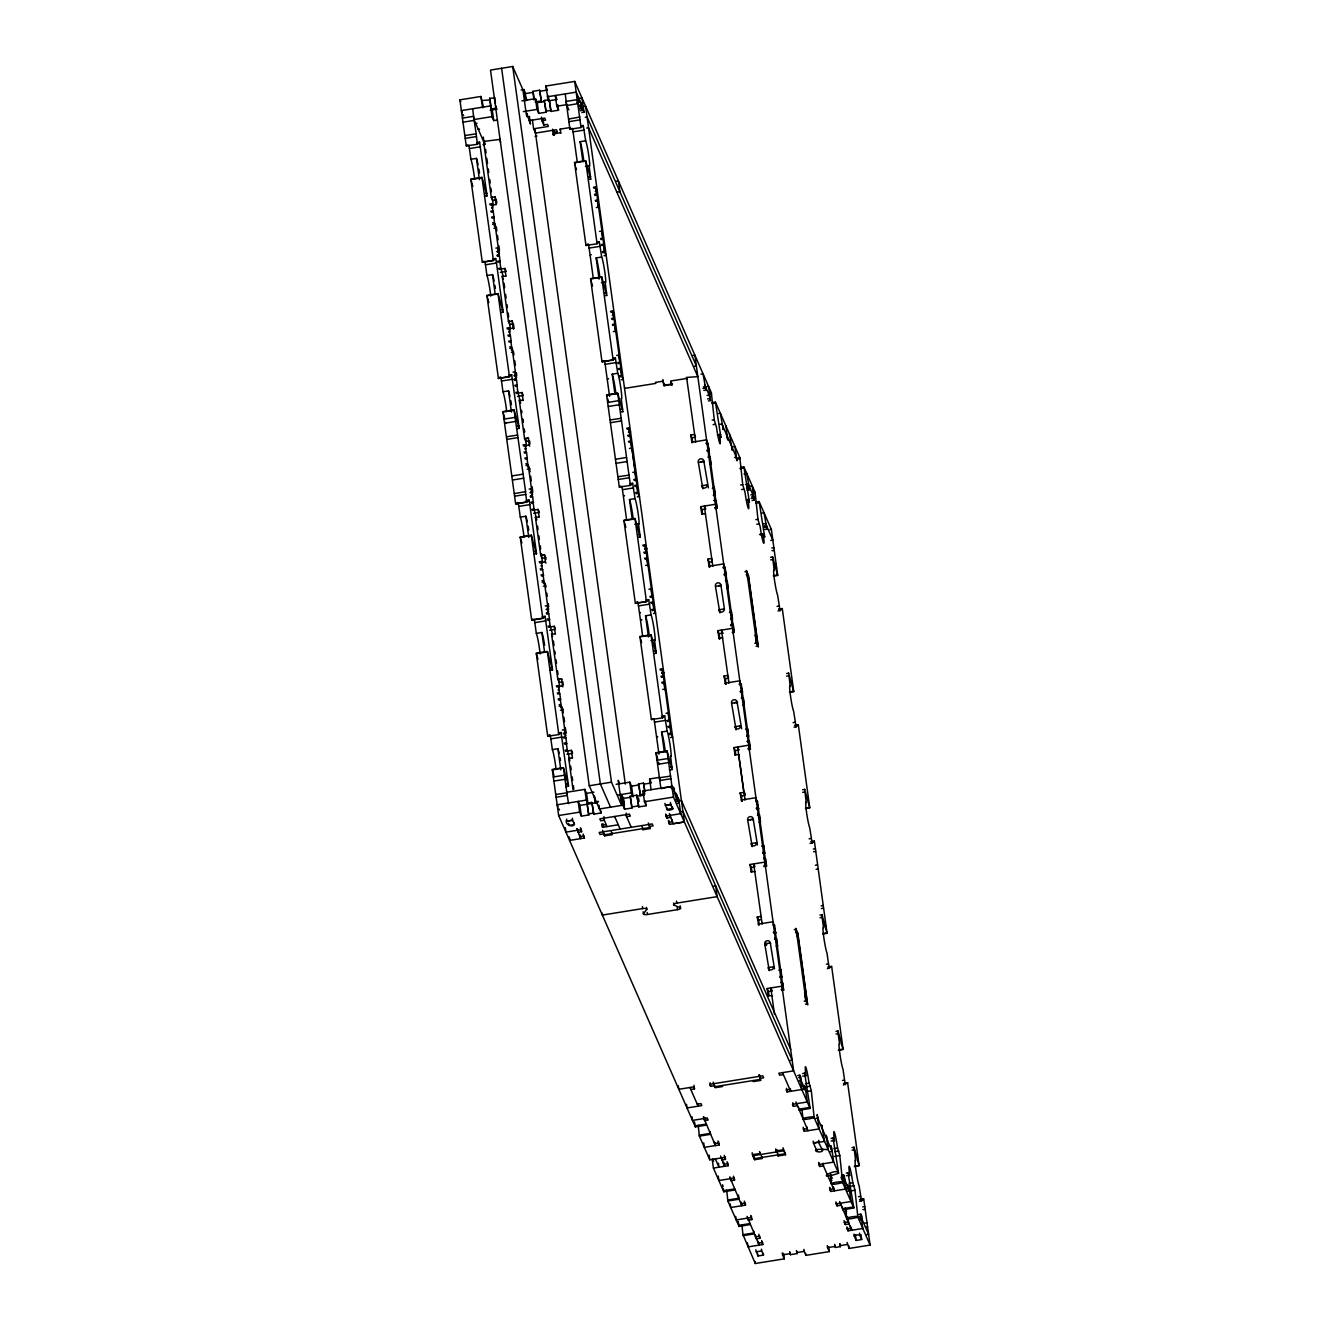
<?xml version="1.0" encoding="UTF-8"?>
<svg xmlns="http://www.w3.org/2000/svg" width="1330" height="1330" viewBox="0 0 1330 1330"><rect width="100%" height="100%" fill="white"/><g stroke="black" fill="none" stroke-linecap="round" stroke-linejoin="round"><path stroke-width="1.5" d="M525.483 491.95L526.746 501.975L515.624 503.754L502.923 411.602L514.028 409.823L525.583 491.551M556.123 797.235L567.228 795.456L563.405 767.659L552.283 769.455L558.65 815.523L695.324 1126.876L706.43 1125.097L706.28 1124.099L695.158 1125.812L694.509 1121.872M630.403 485.267L617.685 393.115L606.58 394.894L619.298 487.046L630.503 485.4L632.631 483.322L635.042 498.634A13.167 0.998 80.9 0 1 638.3 514.644A13.167 0.998 80.9 0 1 638.5 523.688L640.162 537.12M670.902 778.748L659.796 780.527L655.956 752.73L667.062 750.951L673.446 797.086L810.12 1108.455L799.014 1110.234L798.532 1107.192M487.013 295.742L498.118 293.947L503.172 312.234L496.157 260.53L495.674 258.535L492.865 258.885M617.818 393.481L622.872 411.751L621.21 398.318A13.167 0.998 80.9 0 0 621.01 389.291A13.167 0.998 80.9 0 0 617.752 373.281L615.374 358.069L612.565 358.418M805.481 808.175L809.671 807.609L804.667 789.288L806.279 802.738A13.167 0.998 80.9 0 0 806.462 811.782A13.167 0.998 80.9 0 0 809.721 827.792L812.131 843.087L810.053 843.42M838.598 1173.276C836.869 1166.925 811.815 1182.171 838.598 1173.276L814.176 1117.699L811.267 1090.4L809.072 1083.152A13.167 0.998 80.9 0 0 805.814 1067.159A13.167 0.998 80.9 0 0 806.013 1076.186L804.633 1073.077L810.12 1108.389M838.449 1172.279L833.062 1137.981L834.509 1141.074A13.167 0.998 80.9 0 1 834.309 1132.046A13.167 0.998 80.9 0 1 837.568 1148.056L839.762 1155.288L842.671 1182.586L853.827 1208.006L842.721 1209.785L842.239 1206.742M827.609 1140.924L826.246 1135.354L828.224 1149.669C802.256 1147.374 824.55 1156.651 822.389 1148.538M856.121 1240.341L854.242 1235.919L856.703 1234.872L859.695 1235.055L861.69 1239.51L856.237 1240.458L855.389 1234.972M548.459 100.864L545.699 86.068L574.71 81.413L577.203 99.634L566.098 101.413L569.922 129.209L581.144 127.564L583.271 125.486L585.682 140.797A13.167 0.998 80.9 0 1 588.941 156.807A13.167 0.998 80.9 0 1 589.14 165.851L590.803 179.284L585.749 161.046L574.626 162.792M859.579 1199.66L863.735 1198.995L870.103 1245.063L849.105 1248.438L847.094 1242.436M536.522 553.762L529.49 502.125L528.974 500.03L526.198 500.479M656.222 653.296L654.543 639.93A13.167 0.998 80.9 0 0 654.343 630.886A13.167 0.998 80.9 0 0 651.085 614.876L648.757 599.813L645.898 600.013M793.644 691.401L788.624 673.063L790.236 686.496A13.167 0.998 80.9 0 0 790.436 695.54A13.167 0.998 80.9 0 0 793.694 711.55L796.105 726.862L794.027 727.194M853.976 1147.142L855.639 1160.575A13.167 0.998 80.9 0 0 855.838 1169.619A13.167 0.998 80.9 0 0 859.097 1185.629L861.508 1200.924L859.429 1201.273M517.653 435.06L506.547 436.772M822.921 933.976L827.077 933.311L814.376 841.159L810.801 841.591M574.211 822.505C575.69 828.823 563.371 825.448 566.78 819.13M465.101 135.51L476.19 133.815L473.53 116.342L462.424 118.121L466.265 145.918L477.47 144.272L479.598 142.194L487.079 195.992L482.075 177.688M476.14 133.898L477.37 144.139M568.675 119.035L579.88 117.007M514.377 493.58L525.55 491.651M621.326 418.268L610.27 419.931M629.157 475.076L618.118 476.738M567.029 792.813L555.99 794.476M659.68 777.668L670.702 776.105M815.606 851.383L813.495 851.749M823.453 908.141L821.342 908.556M864.899 1209.402L862.871 1209.585M764.683 536.938L759.147 501.643L771.35 529.39L777.718 575.474L773.545 576.139M772.531 556.821L774.193 570.254A13.167 0.998 80.9 0 0 774.393 579.298A13.167 0.998 80.9 0 0 777.651 595.308L780.062 610.62L777.984 610.952M567.062 821.009L572.415 820.095L574.494 824.517L568.941 825.415L568.658 823.403M774.01 550.437L771.965 550.72M680.162 905.813L680.428 907.825A3.757 1.047 -7.9 0 1 677.452 909.67L647.511 914.475A3.757 1.047 -7.9 0 1 643.404 913.76L646.762 909.371L646.496 907.359M466.365 146.051L467.562 144.887M570.021 129.343L571.085 128.312M483.472 261.262L482.408 262.293L493.513 260.497L495.674 258.535M586.064 245.585L587.661 244.022M590.653 278.968L601.775 277.238L606.829 295.526L605.167 282.093A13.167 0.998 80.9 0 0 604.967 273.049A13.167 0.998 80.9 0 0 601.709 257.039L599.298 241.728L597.17 243.789L585.965 245.451L574.51 162.426L585.616 160.647L597.07 243.656M499.897 377.105L498.434 378.518L486.88 295.376L497.985 293.581L509.44 376.606L498.334 378.385L509.54 376.739L511.668 374.678L519.199 428.46L514.161 410.222L503.039 411.968M603.172 360.779L602.108 361.81L613.213 360.031L615.374 358.069M516.672 502.989L515.741 503.887L526.846 502.108L528.974 500.03M619.398 487.179L620.462 486.148M532.831 619.098L531.767 620.129L542.889 618.334L545.051 616.372L552.565 670.004L547.478 651.767M637.037 601.858L635.441 603.421L646.546 601.625L648.674 599.564M558.816 734.443L547.362 651.434L536.256 653.213L547.711 736.221L549.406 734.808M552.415 769.804L563.521 768.025L568.592 786.246L561.044 732.514L558.916 734.576L547.711 736.221M651.484 719.646L652.398 718.749M662.473 717.735L651.035 634.709L639.913 636.505L651.368 719.513L662.589 717.868L664.717 715.806L667.128 731.118A13.167 0.998 80.9 0 1 670.387 747.128A13.167 0.998 80.9 0 1 670.586 756.155L672.149 769.555L667.178 751.284M780.062 610.62L782.19 608.558L778.715 609.107M796.105 726.862L798.233 724.784L794.758 725.349M812.131 843.087L814.259 841.026M827.36 968.789L831.566 966.395L828.091 966.943M843.386 1085.031L847.592 1082.62L859.163 1165.778L854.292 1166.56M861.508 1200.924L863.636 1198.862L860.161 1199.427M606.929 826.595L603.521 818.266M569.09 836.886L570.271 840.294M529.39 116.358L530.454 124.072L526.746 113.183L527.245 116.774L526.364 114.779L522.906 89.725L512.715 66.5L490.504 70.074L589.24 785.747L601.177 812.946L593.779 814.143L591.867 802.406L586.863 803.204L588.791 814.941L581.376 816.138L579.631 812.148L578.151 801.408L579.897 805.398L581.376 816.138M462.424 118.121L459.897 99.85L480.895 96.475L483.555 107.165M521.161 90.008L524.087 89.542L526.763 100.232M497.437 120.033L493.729 120.614L491.984 116.641L489.606 98.27L494.81 97.971M534.012 100.066L532.815 91.338L539.598 90.241L541.51 101.978L539.598 90.241M482.64 100.465L490.138 99.933M525.832 93.516L533.247 92.335L533.995 97.705M540.03 91.238L547.445 90.058M521.859 100.864L535.508 98.686L537.254 102.659L538.733 113.399L546.131 112.202L544.901 103.258M547.179 96.807L576.189 92.152M496.971 109.127L496.073 108.212L491.086 109.01L491.518 110.008L490.138 110.224M535.142 101.928L541.077 100.98M546.131 112.202L544.219 100.481L549.207 99.684L551.135 111.404L558.534 110.224L557.802 104.854M462.291 112.651L461.377 110.573L490.504 105.901L492.25 109.891L495.957 109.293M537.254 102.659L544.751 101.462L544.219 100.481M549.656 100.664L557.054 99.484M576.804 96.957L578.201 96.741L579.564 102.31L576.788 102.743M579.88 98.287L581.991 98.004M576.605 100.648L578.7 100.315M472.749 109.376L473.979 119.534L491.984 116.641M523.338 111.604L536.988 109.409L538.733 113.399M556.622 98.487L555.308 95.494L556.788 106.234L566.563 104.671L568.874 109.958M463.189 122.161L474.295 120.382M566.846 105.452L577.952 103.674M578.982 105.303L581.759 104.871L582.257 108.445L579.481 108.894M545.699 111.221L550.703 110.407L551.135 111.404M475.641 123.491L477.021 123.274M579.298 106.782L581.393 106.45L582.257 108.445M580.479 107.015L582.573 106.683L583.937 112.252L581.858 112.585M583.521 106.583L585.632 106.3M581.609 109.043L583.471 108.744L576.156 92.086M580.279 110.706L583.055 110.274M528.941 120.648L544.768 118.121L545.649 120.099L541.942 120.697L541.443 117.123M478.185 129.293L479.581 129.077M585.267 117.339L587.112 117.04L696.355 365.916L694.509 366.216M541.942 120.697L543.837 125.02L547.528 124.422L548.409 126.417L533.596 128.794L532.366 119.833M465.217 138.37L476.323 136.591M568.891 121.662L579.996 119.883L577.203 99.634M476.822 142.643L479.598 142.194M499.881 139.417L483.588 141.429L491.319 197.488L492.632 200.481L496.339 199.882L496.772 203.025M560.861 133.283L560.13 129.143L570.154 127.53M580.495 125.934L583.271 125.486M483.039 144.721L484.901 144.421M535.076 136.358L537.004 136.059M586.746 128.062L588.592 127.78L697.834 376.656L686.297 377.437L686.978 379M499.631 138.852L500.595 142.36M552.565 129.209L553.214 133.914L560.612 132.717M552.648 134.613L554.494 134.313L554.211 132.302M474.627 179.151A13.167 0.998 80.9 0 0 470.903 159.301L469.424 148.561L480.529 146.782M577.104 160.93L573.08 131.853L584.202 130.074M470.903 159.301L476.456 158.403A13.167 0.998 80.9 0 1 478.085 164.737M582.773 160.963L580.129 141.695L585.682 140.797M470.953 179.434L482.092 177.788M585.433 166.45L589.14 165.851M484.868 193.631L486.946 193.299M588.525 176.923L590.62 176.591M588.592 179.5L590.67 179.168M484.918 196.208L487.013 195.876M491.319 197.488L495.026 196.906L495.442 197.838M615.89 181.362L618.4 180.963L619.88 191.703L617.369 192.102M489.789 203.989L491.867 203.656L492.798 205.768M593.463 187.281L595.541 186.948L597.32 190.988L595.208 191.271M490.221 204.986L496.256 204.621M593.928 188.345L596.006 187.996L604.884 252.417L602.806 252.75M491.535 207.979L492.931 207.746M490.77 211.154L492.865 210.805L493.297 211.803L494.128 217.771L492.034 218.103M594.444 194.429L596.522 194.097L596.971 195.094L594.876 195.427M491.219 212.135L493.297 211.803M491.601 217.106L493.679 216.773L494.128 217.771M595.258 200.398L597.353 200.065L597.785 201.063L595.707 201.395M492.582 224.271L494.677 223.939L495.442 225.668M596.256 207.563L598.334 207.231L598.766 208.212M493.995 228.311L496.423 227.912L496.838 230.888M495.874 248.128L497.969 247.796L499.382 251.021M599.547 231.42L601.625 231.088L602.058 232.068M497.62 252.101L499.365 251.819M496.871 255.277L498.95 254.944L499.382 255.942L500.213 261.91L498.135 262.243M600.528 238.569L602.623 238.236L603.055 239.234L600.977 239.566M497.304 256.274L499.382 255.942M596.522 242.176L599.298 241.728M601.36 244.537L603.438 244.205L603.87 245.202L601.792 245.535M497.686 261.245L499.781 260.913L500.213 261.91M490.753 296.158A13.167 0.998 80.9 0 0 486.946 275.526L485.45 264.803L496.572 263.007M593.13 277.155L589.124 248.095L600.229 246.299M498.683 268.394L500.762 268.062L503.023 275.776M602.34 251.686L604.418 251.353L606.197 255.393L604.086 255.676M499.116 269.392L504.901 268.461L506.048 271.087M591.235 254.612L590.321 255.36M500.429 272.384L505.982 271.486M486.946 275.526L492.499 274.645A13.167 0.998 80.9 0 1 494.128 280.979M599.082 279.117L596.156 257.937L601.709 257.039M514.062 328.41L513.447 323.938L509.756 324.537L508.442 321.544L502.191 276.224L506.132 276.191M601.459 282.675L605.167 282.093M500.895 309.857L502.989 309.524M604.568 293.149L606.646 292.816M500.961 312.45L503.073 312.184M604.618 295.742L606.713 295.41M508.442 321.544L512.15 320.946L512.715 322.259M506.913 328.045L508.991 327.712L510.088 330.189M610.57 311.336L612.648 311.004L614.427 315.044L612.315 315.31M507.345 329.042L513.131 328.111L513.613 329.225M611.035 312.384L613.113 312.051L622.008 376.457L619.93 376.806M508.659 332.018L510.038 331.802M507.894 335.193L509.972 334.861L510.421 335.858L511.235 341.827L509.157 342.159M611.567 318.485L613.645 318.153L614.078 319.15L612 319.483M508.326 336.191L510.421 335.858M508.708 341.162L510.803 340.829L511.235 341.827M612.382 324.454L614.46 324.121L614.909 325.119L612.814 325.451M509.706 348.31L511.784 347.978L512.715 350.106M613.363 331.602L615.457 331.27L615.89 332.267M511.452 352.3L513.53 351.968L513.945 354.944M616.655 355.459L618.749 355.127L619.182 356.124M512.998 372.167L515.076 371.835L516.738 375.625L514.743 376.157M508.891 375.127L511.668 374.678M609.572 396.307L605.167 364.32L616.272 362.541M506.713 411.635A13.167 0.998 80.9 0 0 502.973 391.768L501.493 381.028L512.599 379.25M513.979 379.333L516.073 379L516.505 379.998L517.32 385.949L515.242 386.282M617.652 362.625L619.73 362.292L620.162 363.29L618.084 363.622M514.427 380.33L516.505 379.998M692.797 355.509L694.875 355.176L793.628 1070.85L778.815 1073.227L779.679 1075.222L783.387 1074.623M618.467 368.593L620.561 368.244L620.994 369.241L618.915 369.574M514.81 385.301L516.888 384.952L517.32 385.949M502.973 391.768L508.526 390.87A13.167 0.998 80.9 0 1 509.988 396.39M614.859 393.431L612.199 374.162L617.752 373.281M619.464 375.742L621.542 375.409L623.321 379.449L621.21 379.732M515.791 392.45L517.869 392.117L520.529 402.658M516.223 393.447L522.008 392.516L523.322 395.509L517.536 396.44M608.575 378.618L607.444 379.399M529.091 440.912L525.849 441.427L524.535 438.435L519.299 400.264L523.338 400.413M700.993 374.179L703.071 373.846L705.914 390.156L703.836 390.488M671.417 385.151L670.686 381.012L686.729 378.435M672.415 383.938L664.584 385.185L662.839 381.211L655.441 382.392L655.873 383.389L625.017 388.343L624.568 387.346M662.905 379.516L663.77 385.783L671.185 384.586M606.713 395.259L617.835 393.547M703.337 386.914L705.432 386.565L705.914 390.156M503.954 419.15L515.076 417.371M607.627 402.441L618.733 400.663M706.446 386.631L708.541 386.299L710.503 400.596L708.425 400.945M702.971 388.493L705.05 388.161M504.718 423.189L515.824 421.411M608.375 406.481L619.497 404.702M709.306 393.115L711.384 392.782L714.293 420.081L716.488 427.312A13.167 0.998 80.9 0 0 719.746 443.322A13.167 0.998 80.9 0 0 719.547 434.278L720.927 437.387L715.457 402.159L739.862 457.67L742.772 484.968L744.983 492.2A13.167 0.998 80.9 0 0 748.225 508.21A13.167 0.998 80.9 0 0 748.042 499.166L749.422 502.275L743.936 466.98L755.091 492.333L758 519.631L760.195 526.863A13.167 0.998 80.9 0 0 763.453 542.873A13.167 0.998 80.9 0 0 763.254 533.829L759.546 534.427M709.422 394.096L711.5 393.763M707.061 395.376L709.139 395.027L710.503 400.596M516.938 426.099L519.016 425.766M620.611 409.391L622.689 409.058M517.004 428.692L519.082 428.343M620.661 411.984L622.789 411.718M707.56 398.95L709.638 398.618M711.966 402.574L715.457 402.092M712.132 403.638L715.606 403.09M610.42 422.691L621.526 420.912M506.747 439.399L517.869 437.62M524.535 438.435L528.243 437.853L528.658 438.784M523.039 444.935L525.117 444.602L526.048 446.714M626.696 428.227L628.791 427.894L630.586 431.934L628.442 432.2M718.516 413.547L720.378 413.248L723.221 429.557L722.722 425.982M523.438 445.932L529.224 445.001L529.722 446.132M627.195 429.274L629.273 428.942L638.167 493.347L636.073 493.679M524.751 448.925L526.165 448.692M712.165 420.081L714.243 419.748M524.02 452.084L526.098 451.751L526.547 452.749L527.362 458.717L525.284 459.05M627.694 435.375L629.772 435.043L630.204 436.04L631.035 442.009L628.94 442.341M628.126 436.373L630.204 436.04M524.452 453.081L526.547 452.749M713.096 424.669L715.174 424.32M719.995 424.287L721.858 423.987L736.421 457.171L734.576 457.47M628.508 441.344L630.586 441.011L631.035 442.009M524.851 458.052L526.929 457.72L527.362 458.717M691.999 442.807L690.769 435.093L694.46 434.494L694.958 435.608M690.769 435.093L692.082 438.069L695.54 436.922M629.506 448.509L631.584 448.16L632.016 449.158L635.308 473.014L634.875 472.017L632.781 472.35M525.832 465.217L527.91 464.868L528.675 466.614M717.336 435.243L720.81 434.677M718.782 437.603L720.86 437.271M691.75 442.242L706.562 439.864L709.306 451.003L707.211 451.336M527.229 469.241L529.656 468.858L530.055 471.851M705.798 443.189L707.876 442.857L716.77 507.262L714.676 507.595M706.928 444.07L708.308 443.854M511.801 475.957L522.906 474.178M615.457 459.249L626.58 457.47M616.222 463.289L627.328 461.51M512.549 479.997L523.671 478.218M706.779 450.338L708.857 450.006L709.306 451.003M733.079 446.73L734.941 446.431L736.92 460.745L735.54 455.176M708.292 456.207L710.12 456.971L711.118 464.12L709.721 464.353M708.042 457.304L710.12 456.971M529.124 489.074L531.202 488.725L532.682 492.15M737.784 458.002L739.862 457.67M737.901 458.983L739.995 458.651M530.87 493.048L532.615 492.765M618.25 479.498L629.373 477.719M514.594 496.206L525.699 494.428M633.778 479.515L635.856 479.182L636.289 480.18L637.12 486.132L635.042 486.481M530.105 496.223L532.2 495.89L532.632 496.888L533.446 502.84L531.368 503.189M530.554 497.221L532.632 496.888M634.211 480.512L636.289 480.18M629.855 483.771L632.631 483.322M740.461 467.462L743.919 466.913M530.936 502.191L533.014 501.859L533.446 502.84M634.593 485.483L636.688 485.151L637.12 486.132M739.912 468.642L744.085 467.977M524.003 536.988A13.167 0.998 80.9 0 0 520.279 517.137L518.783 506.398L529.905 504.619M626.463 518.767L622.457 489.689L633.562 487.911M744.002 473.846L746.778 473.397L749.621 489.706L746.845 490.155M531.917 509.34L534.012 509.008L536.655 519.548M635.59 492.632L637.668 492.3L639.464 496.339L637.386 496.672L639.414 496.289M532.332 510.338L538.118 509.407L539.348 512.216M624.501 495.541L623.587 496.289M533.646 513.33L539.431 512.399M520.279 517.137L525.832 516.24A13.167 0.998 80.9 0 1 527.295 521.759M632.149 518.8L629.489 499.531L635.042 498.634M712.315 488.326L714.41 487.977L715.39 495.142L713.312 495.475M545.948 559.514L545.716 557.719L542.008 558.317L540.695 555.325L535.408 517.17L539.348 517.137M740.644 484.985L742.739 484.635M745.482 484.586L748.258 484.137L753.711 496.572L751.633 496.905M747.044 486.464L749.123 486.132L749.621 489.706M750.153 486.182L752.231 485.849L754.21 500.163L752.132 500.496M746.662 488.044L748.74 487.711M741.575 489.556L743.67 489.224M713.562 494.361L715.39 495.142M752.996 492.665L755.091 492.333M753.129 493.646L755.207 493.314M713.695 500.446L715.773 500.113L716.205 501.111L717.202 508.26L715.108 508.592M750.752 494.926L752.846 494.594L754.21 500.163M714.825 501.327L716.205 501.111M701.874 514.377L700.644 506.663L715.457 504.286L717.202 508.26M751.25 498.501L753.329 498.168M746.512 500.014L749.289 499.581M624.003 520.595L635.142 518.916L640.112 537.12M520.313 537.27L531.468 535.624L536.456 553.829M700.644 506.663L701.941 509.639L705.648 509.058M747.959 502.374L749.339 502.158M755.673 502.125L759.147 501.576M755.822 503.189L759.297 502.64M634.809 524.286L638.5 523.688M701.625 513.812L705.582 513.779M761.99 513.131L764.068 512.798L766.928 529.107L764.833 529.44M534.244 551.468L536.323 551.135M637.901 534.76L639.979 534.427M534.294 554.045L536.372 553.712M637.951 537.337L640.046 537.004M755.872 519.631L757.95 519.299M540.695 555.325L544.402 554.743L545.716 557.719M756.803 524.22L758.881 523.87M763.703 523.837L765.548 523.538L772.83 540.13L770.752 540.462M539.165 561.825L541.244 561.493L542.008 563.238M642.822 545.117L644.917 544.785L646.679 548.825L644.601 549.157M764.351 525.865L766.429 525.533L766.928 529.107M539.598 562.823L545.383 561.892L545.965 563.205M643.288 546.181L645.383 545.832L654.26 610.254L652.182 610.586M763.969 527.445L766.047 527.112M644.568 549.107L646.663 548.758M540.911 565.815L542.291 565.582M769.787 529.639L771.35 529.39M643.82 552.283L645.898 551.933L646.33 552.931L644.252 553.263M540.146 568.991L542.224 568.642L542.673 569.639L543.488 575.607L541.41 575.94M540.579 569.971L542.673 569.639M760.344 534.909L764.501 534.244M762.472 537.154L764.634 536.938M540.977 574.942L543.056 574.61L543.488 575.607M644.634 558.234L646.729 557.902L647.161 558.899L645.083 559.232M541.958 582.108L544.037 581.775L545.998 587.245M645.632 565.4L647.71 565.067L648.142 566.048M771.799 548.01L773.877 547.677M709.272 567.228L707.876 559.132L711.583 558.55L712.232 560.046M543.355 586.148L545.799 585.749A2.826 2.693 -23.7 0 0 543.421 583.488M707.876 559.132L709.189 562.125L712.198 561.642M708.873 566.297L723.686 563.92L726.413 575.059L724.335 575.391M770.569 557.27L772.663 556.938L777.601 575.159M722.905 567.245L724.983 566.913L733.877 631.318L732.481 631.534M770.635 559.864L772.713 559.531M723.337 568.243L725.432 567.893M773.827 564.219L775.905 563.887M723.902 574.394L725.981 574.061L726.413 575.059M744.916 571.784L746.778 571.484L756.654 643.055L757.967 646.031L756.105 646.33M774.592 568.259L776.67 567.927M545.25 605.965L547.328 605.632L548.592 608.492M648.924 589.257L651.002 588.924L651.434 589.905M746.23 574.76L748.092 574.46L757.967 646.031M725.415 580.246L727.244 581.027L728.225 588.176L726.845 588.409M546.996 609.938L548.741 609.655M725.848 581.243L727.244 581.027M773.395 575.707L777.568 575.026M546.231 613.113L548.326 612.781L548.758 613.778L549.589 619.747L547.495 620.079M649.905 596.405L651.983 596.073L652.432 597.07L650.337 597.403M546.68 614.111L548.758 613.778M542.224 616.721L545.001 616.272M547.062 619.082L549.14 618.749L549.589 619.747M650.719 602.374L652.814 602.041L653.246 603.039L651.168 603.371M642.506 634.992L638.5 605.931L649.605 604.136M540.13 653.994A13.167 0.998 80.9 0 0 536.306 633.363L534.826 622.639L545.932 620.844M548.043 626.231L550.138 625.898L552.399 633.612M651.717 609.522L653.795 609.19L655.574 613.23L653.462 613.512M548.492 627.228L554.278 626.297L555.258 628.541M640.378 612.482L639.697 613.197M549.789 630.221L555.358 629.323M536.306 633.363L541.859 632.481A13.167 0.998 80.9 0 1 544.635 645.2M648.458 636.954L645.532 615.773L651.085 614.876M563.255 684.9L562.823 681.775L559.115 682.373L557.819 679.381L551.551 634.061L555.508 634.028M641.825 619.564L640.678 620.345M729.438 612.365L731.517 612.033L732.498 619.198L731.118 619.414M777.053 606.38L779.131 606.048M778.815 609.24L782.289 608.691L793.744 691.7L789.588 692.381M730.685 618.417L732.498 619.198M547.511 651.866L536.372 653.545L537.935 659.298M640.029 636.837L651.168 635.158L656.156 653.363M730.802 624.501L732.896 624.152L733.329 625.15L734.31 632.315L732.231 632.648M730.552 625.599L733.329 625.15M650.836 640.511L654.543 639.93M719.231 638.982L717.751 630.703L732.564 628.325L734.31 632.315M717.751 630.703L719.064 633.695L722.772 633.097M718.749 637.868L722.689 637.835M550.271 667.71L552.349 667.361M653.944 650.985L656.023 650.653M550.337 670.287L552.449 670.021M653.994 653.579L656.072 653.246M754.792 643.338L756.654 643.055M557.819 679.381L561.509 678.782L561.925 679.713M556.273 685.881L558.367 685.549L559.282 687.66M659.946 669.173L662.024 668.84L663.803 672.88L661.725 673.213M556.721 686.879L562.507 685.948L562.906 686.879M660.412 670.22L662.49 669.888L671.384 734.293L669.289 734.642M661.692 673.146L663.77 672.814M558.018 689.854L559.415 689.638M557.27 693.03L559.348 692.697L559.78 693.695L560.612 699.663L558.517 699.996M660.927 676.322L663.022 675.989L663.454 676.987L661.376 677.319M557.702 694.027L559.78 693.695M558.085 698.998L560.179 698.666L560.612 699.663M661.758 682.29L663.836 681.957L664.269 682.955L662.19 683.288M725.515 684.302L724.035 676.022L727.743 675.441L728.142 676.371M724.035 676.022L725.349 679.015L728.724 677.668M559.082 706.147L561.16 705.814L561.925 707.56M662.739 689.439L664.817 689.106L665.266 690.104M725.016 683.188L739.829 680.81L742.539 691.949L740.461 692.282M786.612 673.512L788.69 673.18M560.479 710.187L562.906 709.804L563.322 712.78M786.662 676.106L788.757 675.756M739.064 684.135L741.143 683.786L750.037 748.208L747.942 748.541M740.162 685.017L741.558 684.8M740.029 691.284L742.107 690.952L742.539 691.949M741.542 697.136L743.37 697.918L744.351 705.066L742.971 705.299M741.276 698.25L743.37 697.918M789.438 691.933L793.611 691.268M562.374 730.004L564.452 729.671L565.948 733.096M666.031 713.296L668.109 712.963L668.558 713.961M558.268 732.963L561.044 732.514M661.941 716.255L664.717 715.806M564.12 733.994L565.849 733.711M556.09 769.471A13.167 0.998 80.9 0 0 552.349 749.605L550.869 738.865L561.975 737.086M658.949 754.143L654.526 722.157L665.648 720.378M563.355 737.169L565.433 736.837L565.882 737.834L566.696 743.786L564.618 744.118M667.028 720.461L669.106 720.129L669.539 721.126L667.461 721.458M563.787 738.167L565.882 737.834M564.169 743.138L566.264 742.788L566.696 743.786M667.843 726.429L669.921 726.08L670.37 727.078L668.275 727.41M552.349 749.605L557.902 748.707A13.167 0.998 80.9 0 1 559.199 753.462M664.235 751.267L661.575 731.999L667.128 731.118M565.167 750.286L567.245 749.954L569.722 759.231M668.824 733.578L670.918 733.246L672.681 737.286L670.586 737.568M565.599 751.284L571.385 750.353L572.532 752.963M657.718 736.488L656.804 737.236M566.913 754.276L572.465 753.379M745.565 729.256L747.643 728.923L748.64 736.089L746.546 736.421M573.031 789.638L568.675 758.1L572.615 758.067M793.096 722.622L795.174 722.29M794.858 725.482L798.332 724.917L809.787 807.942L805.614 808.607M746.812 735.307L748.64 736.089M667.211 751.384L656.072 753.063L657.635 758.832M746.928 741.392L749.023 741.059L749.455 742.04L750.436 749.206L748.358 749.538M748.058 742.273L749.455 742.04M735.141 755.307L733.911 747.593L748.724 745.216L750.436 749.206M553.33 776.986L564.435 775.207M657.003 760.278L668.109 758.499M733.911 747.593L735.224 750.586L738.931 749.987M554.095 781.026L565.2 779.247M657.751 764.318L668.857 762.539M734.892 754.758L738.848 754.725M669.971 767.227L672.066 766.895M565.616 784.052L568.392 783.603M565.682 786.629L568.459 786.18M669.339 769.92L672.149 769.555M589.24 785.747L611.468 782.173L621.659 805.398L618.201 780.361L619.082 782.339M597.852 802.522L588.026 804.085L586.547 793.362L584.801 789.372L566.796 792.264L568.525 803.586M616.156 784.334L629.805 782.156L631.551 786.13L633.03 796.87L631.285 792.88L629.805 782.156M651.085 789.704L649.605 778.964L659.381 777.402L660.86 788.141M639.198 786.728L640.445 795.673L638.516 783.952L643.52 783.137L644.934 791.3M586.547 793.362L593.961 792.165M631.551 786.13L638.965 784.949L638.516 783.952M643.953 784.135L651.351 782.954M588.026 804.085L586.281 800.111L557.17 804.783L558.068 806.861M617.635 795.074L631.285 792.88M624.585 809.189L623.105 798.466L621.359 794.476L622.839 805.215L624.585 809.189L631.983 808.008L630.071 796.271L636.854 795.19L638.782 806.911L646.181 805.731L644.435 801.741L642.955 791.018L671.966 786.346M670.702 787.809L673.479 787.36L674.859 792.929M594.261 796.537L595.009 801.907L598.4 801.358M639.996 794.675L645 793.877M672.282 789.688L674.36 789.355M579.897 805.398L587.311 804.201M623.105 798.466L630.503 797.269L631.068 801.292M636.738 796.271L644.235 795.074M672.598 791.167L673.977 790.934L673.479 787.36M674.094 793.827L676.189 793.495L677.053 795.49L677.552 799.064L675.457 799.396M674.975 795.822L677.053 795.49M558.65 815.523L579.631 812.148M598.899 805.115L599.431 808.973L622.839 805.215M644.435 801.741L673.446 797.086M675.773 797.651L677.851 797.318L678.732 799.297L680.727 813.677L665.914 816.055L665.648 814.043M588.342 813.943L593.346 813.145M631.551 807.011L638.35 805.913M676.654 799.646L678.732 799.297M676.272 801.225L681.409 800.51L790.668 1049.387M740.128 792.929L743.836 792.331L745.149 795.323L741.442 795.905L740.128 792.929L741.691 801.392M677.402 803.237L679.248 802.938L671.933 786.296L661.093 788.657M567.112 821.258L572.665 820.377L572.332 818.233M670.786 804.55L665.183 805.332L670.569 804.334L672.648 808.84L672.348 806.745M802.655 789.754L804.733 789.422M741.126 800.078L755.939 797.701L758.665 808.84L756.587 809.172M680.112 811.682L682.889 811.234L792.148 1060.126L790.286 1060.409M802.705 792.331L804.783 791.998M606.281 824.567L602.573 825.165L603.454 827.144L618.267 824.766M755.856 800.909L757.252 800.693L766.13 865.099L764.052 865.431M577.453 828.956L577.918 832.314L581.609 831.716L580.745 829.737L565.932 832.115L565.317 827.642M756.288 801.907L757.684 801.691M665.914 816.055L666.796 818.05L670.503 817.451L670.12 814.775M569.573 840.41L584.385 838.033L583.504 836.038L579.813 836.637L579.531 834.625M668.408 820.344L668.691 822.356L672.382 821.774L672.115 819.762M756.155 808.191L758.233 807.842L758.665 808.84M603.72 833.86L600.03 834.459L599.148 832.464L652.232 823.935L653.096 825.93L649.406 826.529M585.599 106.234L684.368 821.973L673.229 823.702L669.356 813.611M668.691 822.356L669.555 824.351L684.368 821.973M602.606 830.302L604.601 835.855L612 834.658L611.734 832.646M642.157 826.695L642.872 829.704L650.27 828.524L649.988 826.495M757.668 814.043L759.496 814.808L760.477 821.973L759.098 822.189M757.418 815.14L759.496 814.808M761.691 846.163L763.769 845.813L764.767 852.979L762.672 853.311M809.122 838.848L811.217 838.515M762.938 852.198L764.767 852.979M813.328 849.039L815.406 848.706M763.753 858.166L765.581 858.947L766.579 866.096L763.786 866.545M764.201 859.163L765.581 858.947M751.25 872.214L750.004 864.5L764.817 862.123L766.579 866.096M750.004 864.5L751.317 867.476L754.792 866.927M751.001 871.649L754.941 871.615M815.357 865.248L817.451 864.916M816.121 869.288L818.199 868.955M713.146 886.312L715.673 885.896L717.153 896.636L676.787 903.12A3.757 1.047 -7.9 0 0 673.911 905.015L673.628 903.004M646.762 909.371A3.757 1.047 -7.9 0 0 642.706 908.59L602.34 915.073L602.074 913.062M821.159 905.846L823.253 905.514M758.649 925.065L757.252 916.985L760.96 916.387L761.442 917.5M757.252 916.985L758.566 919.961L761.342 919.512M758.233 924.134L773.046 921.757L775.789 932.895L773.711 933.228M819.945 915.107L822.023 914.774L826.977 933.012M772.979 924.965L774.359 924.749L783.254 989.154L781.159 989.487M820.012 917.7L822.09 917.367L822.023 914.774M773.412 925.963L774.792 925.73M823.204 922.056L825.282 921.723M773.262 932.23L775.357 931.898L775.789 932.895M794.293 929.62L796.155 929.321L806.013 1000.891L804.168 1001.191M823.952 926.096L826.046 925.763M795.606 932.596L797.451 932.297L807.327 1003.867L805.481 1004.167M774.792 938.082L776.604 938.864L777.601 946.012L776.205 946.245M774.526 939.196L776.604 938.864M822.771 933.544L826.944 932.862M778.798 970.202L780.893 969.869L781.874 977.035L779.796 977.367M826.429 964.217L828.507 963.884L827.027 953.145A13.167 0.998 80.9 0 1 823.769 937.135A13.167 0.998 80.9 0 1 823.569 928.091L822.09 917.367M828.191 967.076L831.666 966.528L843.12 1049.536L838.266 1050.318M780.045 976.253L781.874 977.035M780.876 982.222L782.705 982.986L783.686 990.152L781.608 990.484M781.308 983.219L782.705 982.986M768.358 996.253L767.127 988.539L781.94 986.162L783.686 990.152M767.127 988.539L768.441 991.532L772.132 990.933M768.108 995.704L772.065 995.671M835.988 1031.349L838.066 1031.016L843.02 1049.237M836.038 1033.942L838.133 1033.593L838.066 1031.016M838.814 1049.769L842.971 1049.104M690.802 1089.486L694.509 1088.904L694.011 1085.313M759.463 1074.806L759.962 1078.397L763.669 1077.799L762.788 1075.804L709.705 1084.332L710.586 1086.311L714.293 1085.729M802.622 1073.543L804.7 1073.21M797.767 1075.538L799.845 1075.205L800.71 1077.2L801.209 1080.775L799.131 1081.107M802.688 1076.12L804.766 1075.787M798.632 1077.533L800.71 1077.2M805.382 1083.751L809.072 1083.152M802.356 1085.995L804.434 1085.662L805.298 1087.657L807.277 1101.972L792.464 1104.349L793.345 1106.327L797.036 1105.745M842.455 1080.459L844.55 1080.126L843.054 1069.387A13.167 0.998 80.9 0 1 839.812 1053.377A13.167 0.998 80.9 0 1 839.612 1044.333L838.133 1033.593M697.253 1104.183L700.96 1103.584L701.824 1105.579L687.012 1107.957L686.513 1104.366M789.837 1089.32L786.13 1089.902L787.011 1091.897L801.824 1089.519L799.845 1075.205M805.531 1086.926L810.386 1086.145M803.22 1087.99L805.298 1087.657M802.838 1089.569L804.933 1089.237L804.434 1085.662M843.536 1083.435L847.709 1082.753M806.462 1091.498L811.317 1090.716M798.865 1109.17L809.97 1107.391M721.475 1157.998L721.758 1160.009L725.465 1159.411L724.584 1157.416L709.771 1159.793L699.381 1136.119L699.264 1135.138L710.37 1133.36L710.203 1131.73M814.176 1117.699C799.197 1121.656 798.914 1117.549 814.06 1116.718M699.381 1136.119L710.486 1134.34L710.386 1133.476M815.789 1118.48L817.634 1118.197L832.198 1151.381L830.352 1151.68M703.703 1142.886L704.318 1147.358L719.131 1144.98L718.25 1142.985L714.543 1143.584L714.277 1141.572M803.154 1127.308L803.42 1129.32L807.127 1128.721L806.861 1126.71M803.42 1129.32L804.301 1131.298L819.114 1128.921L817.135 1114.607L818.515 1120.176M831.117 1138.43L833.195 1138.098M831.167 1141.007L833.245 1140.675M752.165 1152.711L752.448 1154.723L759.846 1153.542L760.295 1154.54L760.012 1152.512M775.623 1148.954L775.905 1150.965L783.304 1149.768L785.498 1154.756L778.083 1155.936L777.368 1152.927M752.697 1153.925L752.946 1155.72L783.802 1150.766L783.553 1148.97M827.127 1146.393L830.834 1145.812L831.699 1147.79L833.677 1162.104L818.864 1164.482L818.598 1162.47M752.946 1155.72L754.243 1158.696L785.116 1153.742L784.866 1151.963M712.215 1159.378L713.412 1168.089L728.225 1165.712L727.36 1163.733L723.653 1164.315L723.37 1162.304M752.448 1154.723L754.625 1159.71L762.04 1158.513L761.758 1156.502M833.86 1148.638L837.568 1148.056M852.015 1147.591L854.109 1147.258L859.047 1165.479L854.841 1166.011M834.708 1151.697L838.881 1151.032M852.081 1150.167L854.159 1149.835M834.243 1156.502L839.812 1155.604M730.403 1177.399L730.868 1180.741L734.559 1180.159L733.695 1178.164L718.882 1180.541L718.267 1176.069M818.864 1164.482L819.745 1166.476L823.453 1165.878L823.071 1163.201M723.321 1188.737L723.653 1190.699L734.759 1188.92L734.925 1189.984L723.803 1191.78L713.412 1168.089M846.329 1173.093L848.407 1172.761L849.72 1175.737A13.167 0.998 80.9 0 1 849.521 1166.709A13.167 0.998 80.9 0 1 852.779 1182.703L854.974 1189.951L857.883 1217.249L870.103 1245.063M841.458 1175.088L843.536 1174.756L844.417 1176.751L844.916 1180.325L842.821 1180.658M830.203 1178.43L831.815 1178.164M846.379 1175.67L848.457 1175.338L848.407 1172.761M840.942 1177.299L844.417 1176.751M831.067 1180.425L831.998 1180.275M841.258 1178.779L844.035 1178.33L849.504 1190.782L847.41 1191.115M738.217 1221.422L738.865 1225.362L749.97 1223.583L750.12 1224.581L739.031 1226.426L727.859 1201.007L727.743 1200.026L738.848 1198.247L738.516 1195.005M842.671 1182.586C827.676 1186.543 827.393 1182.437 842.538 1181.605M727.859 1201.007L738.981 1199.228L738.865 1198.313M849.072 1183.301L852.779 1182.703M846.046 1185.545L848.124 1185.213L849.006 1187.208L850.984 1201.522L836.171 1203.899L835.888 1201.888M730.22 1203.916L730.719 1207.507L745.532 1205.13L744.65 1203.135L740.943 1203.733L740.677 1201.722M829.554 1187.441L829.837 1189.452L833.528 1188.87L833.262 1186.859M849.222 1186.476L854.093 1185.695M846.229 1187.64L849.006 1187.208M829.837 1189.452L830.701 1191.447L845.514 1189.07L843.536 1174.756M846.545 1189.12L848.623 1188.787L848.124 1185.213M850.851 1190.932L855.024 1190.267M858.498 1196.684L860.577 1196.352M747.793 1217.465L748.158 1220.159L751.866 1219.56L750.985 1217.565L736.172 1219.942L735.689 1216.368M836.171 1203.899L837.036 1205.878L840.743 1205.296L840.46 1203.284M842.555 1208.721L853.661 1206.942L853.827 1207.939M862.704 1206.875L864.783 1206.543M844.733 1211.53L846.578 1211.231L845.215 1208.105M845.597 1213.525L846.528 1213.376M858.764 1214.506L860.842 1214.157L861.707 1216.152L862.206 1219.726L860.128 1220.076M783.57 1253.475L784.301 1258.845L755.29 1263.5L742.955 1234.689L754.077 1232.91L753.894 1231.281M857.883 1217.249C842.904 1221.206 842.621 1217.1 857.767 1216.268M859.629 1216.485L861.707 1216.152M743.088 1235.67L754.193 1233.891L754.077 1233.026M859.479 1218.047L861.341 1217.748L868.623 1234.34L866.528 1234.672M755.989 1236.135L756.354 1238.812L760.062 1238.23L759.181 1236.235L755.473 1236.834L755.207 1234.822M844.085 1220.541L844.367 1222.553L848.058 1221.971L847.792 1219.959M844.367 1222.553L845.232 1224.548L848.939 1223.949L848.573 1221.273M864.733 1223.085L866.811 1222.752M747.46 1242.885L748.009 1246.908L762.822 1244.531L761.957 1242.536L758.25 1243.134L757.967 1241.123M846.844 1226.859L847.127 1228.87L850.834 1228.272L850.552 1226.26M865.498 1227.125L867.576 1226.792M847.127 1228.87L848.008 1230.849L862.821 1228.471L860.842 1214.157M756.122 1251.829L761.674 1250.932L763.487 1255.088L757.934 1255.969L755.839 1249.818M782.273 1252.843L782.555 1254.855L789.97 1253.675L790.402 1254.672L797.185 1253.575L796.919 1251.563M796.471 1250.566L796.753 1252.577L804.168 1251.397L805.913 1255.37L829.305 1251.613L828.657 1246.925M827.277 1245.628L827.559 1247.64L834.957 1246.443L835.406 1247.44L840.394 1246.642L840.028 1243.949M839.679 1243.633L839.962 1245.645L847.36 1244.464M673.911 905.015L680.428 907.825M822.688 1150.633L818.382 1141.921L813.461 1143.002L817.102 1151.447L816.836 1149.436M574.71 81.413L711.384 392.782M704.551 384.586L710.02 397.022M763.254 533.829L764.567 536.821M565.3 94.447L566.563 104.671M556.788 106.234L558.534 110.224M545.699 86.068L547.312 89.742M710.669 463.139L711.118 464.12M560.13 129.143L560.612 130.274M671.251 382.325L672.149 385.118M695.706 442.208L686.696 378.136M704.218 461.976L703.803 461.045A2.826 2.693 -23.7 0 0 700.661 458.8A2.826 2.693 -23.7 0 0 698.25 461.926L702.855 488.775L702.656 487.279M713.961 486.996L714.41 487.977M554.494 134.313L553.613 132.318L557.32 131.72L556.455 129.742L535.491 133.1L533.596 128.794M698.499 462.491L703.803 461.045L708.408 487.877M553.214 133.914L553.696 135.028M747.743 578.65L746.313 570.487L748.491 575.474L758.366 647.028L756.188 642.058L755.191 634.909L755.639 635.89M532.815 91.338L533.247 92.335M705.565 508.858L704.335 506.065L712.813 566.264M525.815 100.831L524.087 89.542M727.793 587.178L728.225 588.176M721.242 585.832L720.927 585.084A2.826 2.693 -23.7 0 0 717.768 582.856A2.826 2.693 -23.7 0 0 715.374 585.981L719.813 612.448M731.084 611.035L731.517 612.033M715.606 586.547L720.927 585.084L724.468 609.506M489.606 98.27L490.038 99.268M722.855 633.28L721.458 630.121L728.94 683.155M482.607 107.763L480.895 96.475M743.919 704.069L744.351 705.066M737.485 702.905L737.086 701.974A2.826 2.693 -23.7 0 0 733.927 699.746A2.826 2.693 -23.7 0 0 731.517 702.872L736.039 729.522M747.211 727.926L747.643 728.923M731.766 703.437L737.053 701.974L741.658 728.823M473.979 119.534L484.818 144.239L484.369 140.598M459.897 99.85L460.812 101.911M463.206 114.729L463.655 115.76M738.815 749.804L737.585 747.011L745.066 800.045M495.841 198.769L496.339 199.882M760.045 820.976L760.477 821.973M753.428 819.43L753.179 818.881A2.826 2.693 -23.7 0 0 750.037 816.637A2.826 2.693 -23.7 0 0 747.626 819.762L752.231 846.612L752.015 845.115M763.337 844.833L763.769 845.813M747.876 820.327L753.179 818.881L757.452 844.966M797.102 936.486L795.689 928.323L797.867 933.311L807.742 1004.865L805.564 999.894L804.567 992.745L804.999 993.726M502.191 276.224L503.422 279.017M754.775 866.329L753.711 863.902L762.19 924.101M777.152 945.015L777.601 946.012M770.619 943.668L770.286 942.92A2.826 2.693 -23.7 0 0 767.144 940.692A2.826 2.693 -23.7 0 0 764.733 943.818L769.172 970.285M780.444 968.872L780.893 969.869M765.232 944.932L764.733 943.818L770.286 942.92L774.492 968.839M519.299 400.264L520.612 403.256M772.065 990.75L770.835 987.957L774.476 1014.408M800.344 1078.78L805.797 1091.232M529.057 467.562L529.656 468.858A2.826 2.693 -23.7 0 0 527.262 466.597M830.502 1174.59L832.048 1178.131M782.506 1072.645L790.702 1091.298L790.336 1088.622M808.008 1130.716L795.922 1101.955M822.572 1163.9L834.409 1190.849L834.043 1188.172M535.408 517.17L536.638 519.964M649.605 778.964L650.919 781.957M642.955 791.018L644.385 794.243M839.962 1245.645L840.394 1246.642M636.854 795.19L638.782 806.911M650.27 828.524L648.275 822.971M630.071 796.271L630.503 797.269M827.559 1247.64L829.305 1251.613M752.996 1080.575L753.428 1081.573L760.827 1080.376L758.848 1074.84M551.551 634.061L552.615 636.488M775.905 1150.965L776.338 1151.963L776.055 1149.951M625.732 814.692L631.268 827.31M610.553 807.194L600.345 783.952L501.61 68.279M614.626 816.47L620.162 829.089M762.04 1158.513L761.325 1155.504M562.258 708.308L562.906 709.804A2.826 2.693 -23.7 0 0 560.545 707.543M796.753 1252.577L797.185 1253.575M612 834.658L611.285 831.649M722.124 1085.529L722.572 1086.527L715.158 1087.707L713.163 1082.171M595.009 801.907L595.441 802.904L594.444 795.739M591.867 802.406L593.779 814.143M568.675 758.1L569.905 760.91M782.555 1254.855L784.301 1258.845M694.509 1088.904L693.628 1086.909L678.815 1089.287L678.333 1085.762M689.938 1087.508L698.117 1106.161L697.751 1103.484M715.324 1158.912L718.965 1167.208L718.416 1163.185M558.982 808.939L559.448 809.97M712.614 1158.912L713.645 1161.256M829.388 968.356L828.507 963.884M845.481 1084.698L844.55 1080.126M590.653 279.001L591.301 281.362M470.953 179.467L471.601 181.828M520.329 537.303L520.662 538.534M640.046 636.87L640.362 638.068M574.643 162.825L575.258 165.119M606.713 395.309L607.029 396.473M487.013 295.775L487.329 296.939M503.056 412.017L503.372 413.181M552.432 769.854L553.962 775.54M637.702 601.759L638.5 605.931M575.873 167.381L576.489 169.642M591.617 282.492L592.532 285.884M607.644 398.734L608.575 402.125M624.019 520.695L624.335 521.826M624.635 522.956L625.865 527.478M640.678 639.198L641.592 642.59M658.55 762.223L659.165 764.484M471.901 182.958L472.832 186.35M487.644 298.07L488.858 302.592M503.671 414.312L504.602 417.703M505.816 422.225L506.132 423.356M520.978 539.664L521.892 543.056M588.392 244.138L589.124 248.095M500.762 377.072L501.493 381.028M518.052 502.441L518.783 506.398M550.138 734.908L550.869 738.865M572.482 128.411L573.08 131.853M621.842 486.248L622.457 489.689M468.808 145.12L469.424 148.561M484.851 261.345L485.45 264.803M534.211 619.182L534.826 622.639M604.618 361.178L605.167 364.32M653.994 719.015L654.526 722.157M848.457 1175.338L853.661 1206.942M722.672 1184.781L723.005 1186.759M705.299 1118.114L705.632 1120.076M738.865 1225.362L739.031 1226.426M723.653 1190.699L723.803 1191.78M695.158 1125.812L695.324 1126.876M861.042 1234.755L861.225 1236.085M861.408 1237.432L861.69 1239.444M859.529 1233.159L859.812 1235.171M853.976 1234.057L854.259 1236.069M851.466 1228.471L851.699 1230.267L839.629 1201.505M847.326 1216.601L847.592 1218.612M847.626 1228.172L848.008 1230.849M848.74 1245.761L849.105 1248.438M844.866 1221.871L845.232 1224.548M830.834 1145.812L831.333 1149.386M836.67 1203.201L837.036 1205.878M731.832 446.714L732.331 450.305L729.472 433.996M725.831 425.7L727.809 440.014L726.446 434.445M822.223 1128.638L821.724 1125.064L824.583 1141.373L813.461 1143.152L813.195 1141.14M830.236 1188.089L830.701 1191.447M835.124 1245.429L835.406 1247.44M834.691 1244.431L834.957 1246.443M818.748 1140.242L819.031 1142.254M819.28 1163.118L819.745 1166.476M803.935 1128.621L804.301 1131.298M792.846 1102.753L793.345 1106.327M786.512 1088.322L787.011 1091.897M765.814 942.87L766.113 945.115M719.763 611.335L719.962 612.814M735.922 728.225L736.122 729.705M769.139 969.171L769.339 970.667M805.631 1253.359L805.913 1255.37M692.082 438.069L692.631 442.109M701.941 509.639L702.573 514.112M709.189 562.125L709.871 567.045M719.064 633.695L719.813 639.065M725.349 679.015L726.08 684.385M735.224 750.586L735.773 754.609M741.442 795.905L742.19 801.275M751.317 867.476L751.932 871.948M758.566 919.961L759.247 924.882M768.441 991.532L768.989 995.555M803.885 1249.385L804.168 1251.397M785.215 1152.744L785.498 1154.756M783.038 1147.757L783.304 1149.768M777.801 1153.925L778.083 1155.936M776.903 1149.569L777.285 1152.262M790.12 1252.661L790.402 1254.672M789.688 1251.663L789.97 1253.675M664.435 384.071L664.651 385.634M760.162 1077.832L760.378 1079.395L714.692 1086.726L714.476 1085.164M759.58 1151.531L759.846 1153.542M754.359 1157.699L754.625 1159.71M754.01 1156.917L754.243 1158.696M762.456 1241.854L762.822 1244.531M761.674 1240.524L761.957 1242.536M763.237 1253.292L763.487 1255.088M759.779 1236.218L760.062 1238.23M761.425 1249.136L761.674 1250.932M758.898 1234.223L759.181 1236.235M758.748 1242.436L759.114 1245.129L747.044 1216.368M757.668 1253.957L757.934 1255.969M751.4 1216.202L751.866 1219.56M750.719 1215.553L750.985 1217.565M755.024 1261.488L755.29 1263.5M745.249 1203.118L745.532 1205.13M744.368 1201.123L744.65 1203.135M741.458 1203.035L741.824 1205.712L729.738 1176.967M734.193 1177.466L734.559 1180.159M733.412 1176.152L733.695 1178.164M595.541 186.948L596.522 194.097M597.353 200.065L598.334 207.231M601.625 231.088L602.623 238.236M603.438 244.205L604.418 251.353M612.648 311.004L613.645 318.153M614.46 324.121L615.457 331.27M618.749 355.127L619.73 362.292M620.561 368.244L621.542 375.409M628.791 427.894L629.772 435.043M630.586 441.011L631.584 448.16M634.875 472.017L635.856 479.182M636.688 485.151L637.668 492.3M644.917 544.785L645.898 551.933M646.729 557.902L647.71 565.067M651.002 588.924L651.983 596.073M652.814 602.041L653.795 609.19M662.024 668.84L663.022 675.989M663.836 681.957L664.817 689.106M668.109 712.963L669.106 720.129M669.921 726.08L670.918 733.246M581.958 97.938L583.937 112.252M677.851 797.318L678.35 800.893M727.859 1163.035L728.225 1165.712M727.078 1161.722L727.36 1163.733M580.894 102.876L581.393 106.45M676.189 793.495L676.671 797.069M579.065 98.719L579.564 102.31M725.099 1156.734L725.465 1159.411M724.318 1155.404L724.584 1157.416M579.996 119.883L581.027 127.431M724.069 1162.952L724.534 1166.31L720.611 1156.003M718.665 1141.622L719.131 1144.98M710.087 1082.736L710.586 1086.311M717.967 1140.974L718.25 1142.985M670.47 802.489L670.752 804.5M715.058 1142.886L715.424 1145.579L703.337 1116.818M669.09 820.992L669.555 824.351M666.796 807.643C665.565 814.176 681.06 805.431 667.045 809.588L664.917 803.37M666.33 814.692L666.796 818.05M676.505 901.108L676.787 903.12M677.169 907.659L677.452 909.67M703.969 1117.017L704.468 1120.608L708.159 1120.01L707.294 1118.015L692.481 1120.392L691.982 1116.818M709.123 1155.105L709.771 1159.793M549.207 99.684L550.703 110.407M553.662 130.639L554.311 135.328M643.52 783.137L644.751 792.098M649.589 825.963L649.805 827.526L604.136 834.858L603.92 833.295M548.276 96.093L548.924 100.781M645.532 801.026L645.732 802.372M645.914 803.719L646.181 805.731M638.566 798L639.065 801.574M642.59 827.692L642.872 829.704M543.089 119.65L543.837 125.02M535.508 98.686L536.988 109.409M647.228 912.463L647.511 914.475M631.251 802.638L631.983 808.008M642.423 906.578L642.706 908.59M643.121 911.748L643.404 913.76M534.993 129.525L625.316 784.118M626.114 813.112L626.613 816.687L630.32 816.088L629.439 814.093L599.813 818.848L600.678 820.843L604.385 820.244L603.903 816.67M623.338 797.352L624.402 805.066M512.715 66.5L611.468 782.173M602.956 823.569L603.454 827.144M604.319 833.844L604.601 835.855M600.911 810.934L601.177 812.946M601.742 824.035L602.174 827.177M496.24 107.181L496.522 109.21M494.594 97.472L495.425 103.507M495.708 105.519L496.073 108.212M492.25 109.891L493.729 120.614M490.404 101.945L491.518 110.008M587.494 805.548L588.508 812.929M588.608 813.594L588.791 814.941M584.801 789.372L586.281 800.111M529.556 440.829L529.988 443.971M584.103 836.021L584.385 838.033M583.238 834.026L583.504 836.038M495.026 196.906L496.007 204.055M504.901 268.461L505.882 275.626M512.15 320.946L513.131 328.111M522.008 392.516L523.006 399.665M528.243 437.853L529.224 445.001M538.118 509.407L539.099 516.572M544.402 554.743L545.383 561.892M554.278 626.297L555.258 633.462M561.509 678.782L562.507 685.948M571.385 750.353L572.382 757.518M581.243 829.039L581.609 831.716M580.462 827.726L580.745 829.737M485.583 149.409L486.082 152.95M486.83 158.436L487.528 163.524M488.276 168.943L488.758 172.451M489.739 179.45L490.221 182.958M490.936 188.228L491.435 191.753M492.15 196.973L493.38 205.867M497.453 235.377L498.068 239.849M498.883 245.801L499.498 250.273M504.053 283.224L504.669 287.696M505.6 294.412L506.115 298.136M507.013 304.703L507.412 307.529M508.16 313.049L508.675 316.773M509.19 320.497L510.221 327.961M514.777 360.912L515.392 365.384M516.422 372.832L516.622 374.329M522.79 419.066L523.239 422.341L522.906 419.947M524.153 428.892L524.602 432.183M525.5 438.734L526.414 445.301M530.687 476.306L531.285 480.795M532.133 486.747L532.715 491.219M537.569 526.115L538.035 529.689M538.916 535.957L539.365 539.232M540.279 545.799L540.678 548.775M541.343 553.546L542.54 562.191M546.813 593.213L547.229 596.189M548.259 603.637L548.675 606.63M553.43 641.06L554.045 645.532M554.826 651.201L555.208 654.044M555.99 659.697L556.505 663.437M557.536 670.885L558.051 674.609M558.567 678.333L559.598 685.798M563.937 717.252L564.552 721.725M565.383 727.693L565.998 732.165M570.703 766.28L571.185 769.821M572.166 776.87L572.648 780.394M573.363 785.614L573.862 789.222M580.196 835.09L580.678 838.615L576.788 828.54M483.289 137.056L484.02 142.426M491.867 203.656L492.865 210.805M493.679 216.773L494.677 223.939M497.969 247.796L498.95 254.944M499.781 260.913L500.762 268.062M508.991 327.712L509.972 334.861M510.803 340.829L511.784 347.978M515.076 371.835L516.073 379M516.888 384.952L517.869 392.117M525.117 444.602L526.098 451.751M526.929 457.72L527.91 464.868M531.202 488.725L532.2 495.89M533.014 501.859L534.012 509.008M541.244 561.493L542.224 568.642M543.056 574.61L544.037 581.775M547.328 605.632L548.326 612.781M549.14 618.749L550.138 625.898M558.367 685.549L559.348 692.697M560.179 698.666L561.16 705.814M564.452 729.671L565.433 736.837M566.264 742.788L567.245 749.954M476.456 158.403L479.382 179.6M492.499 274.645L495.159 293.913M508.526 390.87L511.452 412.067M525.832 516.24L528.758 537.436M541.859 632.481L544.519 651.75M557.902 748.707L560.828 769.904M744.817 792.929L745.149 795.323M738.599 754.16L743.836 792.331M521.593 410.405L521.925 412.799M524.22 429.507L524.535 431.884M525.516 439.05L525.849 441.427M845.631 1208.305L846.645 1218.047M830.402 1173.642L831.433 1183.384M801.924 1108.755L802.954 1118.497M741.924 1224.947L742.955 1234.689M726.712 1190.284L727.743 1200.026M698.233 1125.396L699.264 1135.138M496.738 251.686A2.826 2.693 -23.7 0 0 498.401 248.776L495.109 224.92A2.826 2.693 -23.7 0 0 492.732 222.675M494.045 225.651A2.826 2.693 -23.7 0 1 495.342 226.15M499.465 253.315A2.826 2.693 -23.7 0 1 498.052 254.678M513.862 375.742A2.826 2.693 -23.7 0 0 515.508 372.832L512.216 348.975A2.826 2.693 -23.7 0 0 509.856 346.714M511.169 349.707A2.826 2.693 -23.7 0 1 512.682 350.372M516.688 377.105A2.826 2.693 -23.7 0 1 515.176 378.718M546.115 609.522A2.826 2.693 -23.7 0 0 547.777 606.613L544.485 582.773A2.826 2.693 -23.7 0 0 542.108 580.512M548.692 611.401A2.826 2.693 -23.7 0 1 547.179 612.615M563.222 733.578A2.826 2.693 -23.7 0 0 564.884 730.669L561.593 706.812A2.826 2.693 -23.7 0 0 559.232 704.551M565.948 735.191A2.826 2.693 -23.7 0 1 564.535 736.554M529.955 492.632A2.826 2.693 -23.7 0 0 531.618 489.739L528.326 465.882A2.826 2.693 -23.7 0 0 525.949 463.621M532.682 494.261A2.826 2.693 -23.7 0 1 531.269 495.625M700.976 462.142A2.826 2.693 -23.7 0 1 703.803 462.108M718.832 585.882A2.826 2.693 -23.7 0 1 720.129 585.865M750.353 819.978A2.826 2.693 -23.7 0 1 753.179 819.945M766.446 945.015A2.826 2.693 -23.7 0 1 766.795 944.549M734.493 702.955A2.826 2.693 -23.7 0 1 736.82 702.922M560.03 757.684A13.167 0.998 80.9 0 1 560.529 760.494M528.126 526.131A13.167 0.998 80.9 0 1 528.742 529.922M510.836 400.779A13.167 0.998 80.9 0 1 511.452 404.553M494.96 285.468A13.167 0.998 80.9 0 1 495.408 288.311M478.916 169.226A13.167 0.998 80.9 0 1 479.515 173.016M580.129 141.695A13.167 0.998 80.9 0 1 583.853 161.562M596.156 257.937A13.167 0.998 80.9 0 1 599.797 276.989M612.199 374.162A13.167 0.998 80.9 0 1 615.923 394.029M629.489 499.531A13.167 0.998 80.9 0 1 633.23 519.398M645.532 615.773A13.167 0.998 80.9 0 1 649.339 636.388M661.575 731.999A13.167 0.998 80.9 0 1 665.299 751.866M481.959 177.356L470.837 179.134L482.291 262.16L493.413 260.364L481.959 177.356M601.659 276.873L590.553 278.668L601.991 361.677L613.113 359.898L601.659 276.873M707.095 484.901L701.542 485.783A2.826 2.693 -23.7 0 0 704.684 488.027A2.826 2.693 -23.7 0 0 707.095 484.901M531.318 535.192L520.213 536.971L531.668 619.996L542.773 618.201L531.318 535.192M634.992 518.484L623.886 520.263L635.341 603.288L646.447 601.493L634.992 518.484M724.218 608.941L718.665 609.838A2.826 2.693 -23.7 0 0 721.808 612.066A2.826 2.693 -23.7 0 0 724.218 608.941M740.345 725.831L734.792 726.729A2.826 2.693 -23.7 0 0 737.967 728.956A2.826 2.693 -23.7 0 0 740.361 725.831M756.471 842.738L750.918 843.619A2.826 2.693 -23.7 0 0 754.06 845.863A2.826 2.693 -23.7 0 0 756.471 842.738M773.578 966.777L768.025 967.675A2.826 2.693 -23.7 0 0 771.184 969.903A2.826 2.693 -23.7 0 0 773.578 966.777M496.423 227.912L495.924 226.798A2.826 2.693 -23.7 0 1 496.423 227.912"/></g></svg>
